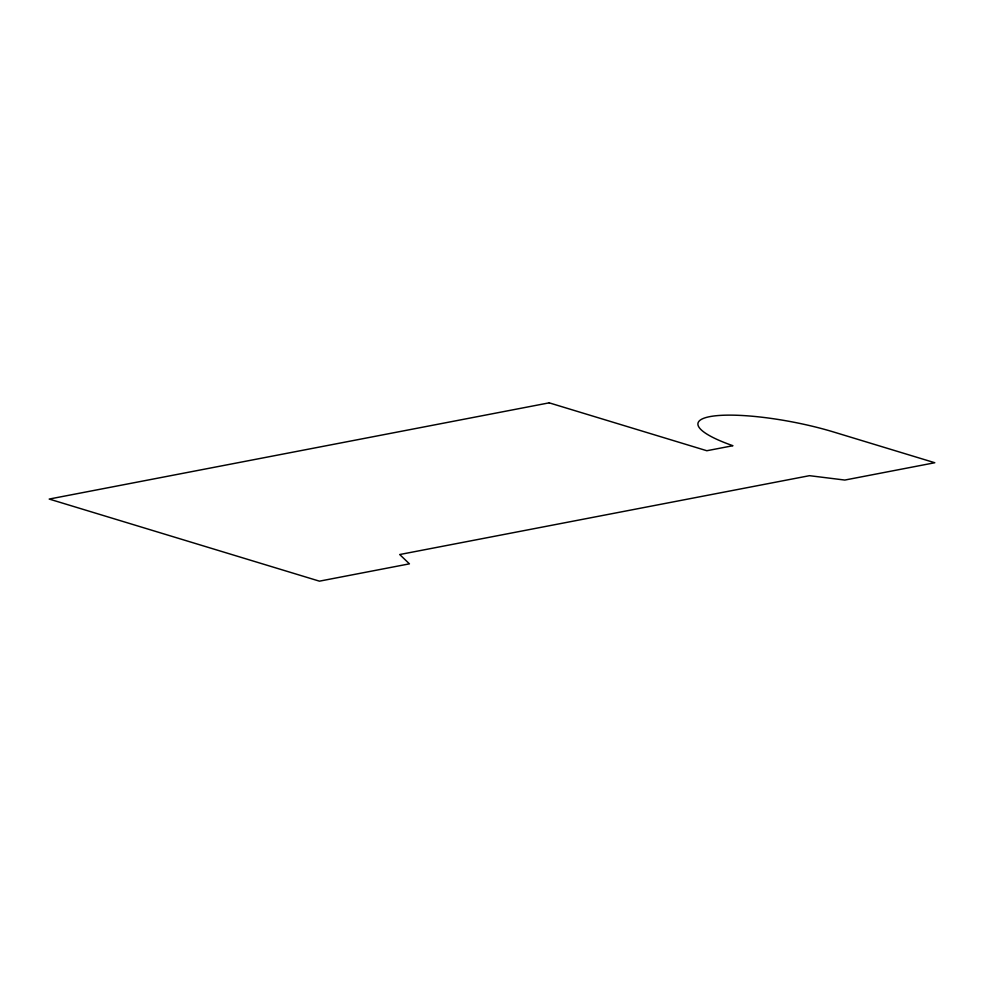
<?xml version="1.0" encoding="UTF-8"?>
<svg xmlns="http://www.w3.org/2000/svg" width="984" height="984" viewBox="0 0 984 984"><rect width="100%" height="100%" fill="white"/><g stroke="black" fill="none" stroke-linecap="round" stroke-linejoin="round"><path stroke-width="1.48" d="M549.183 402.837L49.2 499.06L319.431 581.163L409.418 563.844L399.713 554.533L809.475 475.678L844.813 480.057L934.8 462.738L833.46 431.951A92.262 19.028 10.8 0 0 713.191 416.084A92.262 19.028 10.8 0 0 732.92 445.715L706.819 450.733L549.183 402.837"/></g></svg>
